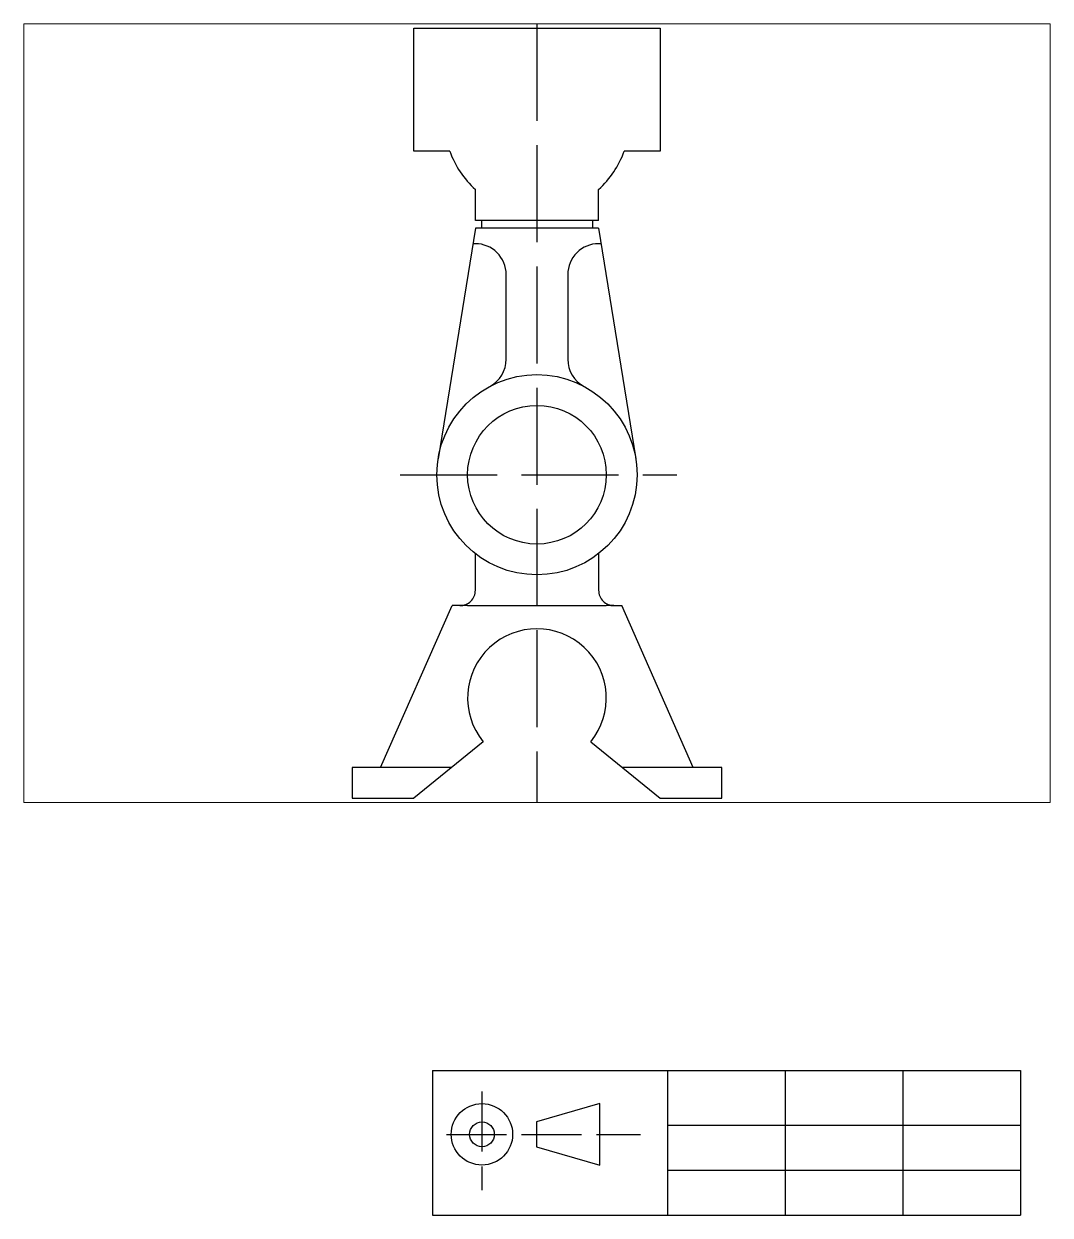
# Paper-space layout 'Layout1' of a CAD drawing. Header units: millimetres. Extents: x 1 to 207, y 2 to 240.
# The model-space entities are those that its viewports show. They can reach past a viewport. Long polylines and large blocks are cut down to what shows.
import ezdxf

# ---------------------------------------------------------------- set-up
doc = ezdxf.new("R2010")
doc.units = ezdxf.units.MM
doc.linetypes.add('ACAD_ISO02W100', pattern=[15, 12, -3])

# ---------------------------------------------------------------- blocks, each defined once
blk = doc.blocks.new('*T2')
at = {"color": 0, "linetype": 'ByBlock', "lineweight": -2, "transparency": 16777216}
for p, q in [((0, 0), (117.82, 0)), ((0, 0), (0, -29)), ((47.13, 0), (47.13, -29)), ((70.69, 0), (70.69, -29)), ((94.25, 0), (94.25, -29)), ((117.82, 0), (117.82, -29)), ((47.13, -11), (117.82, -11)), ((47.13, -20), (117.82, -20)), ((0, -29), (117.82, -29))]:
    blk.add_line(p, q, dxfattribs=at)

msp = doc.modelspace()

# ---------------------------------------------------------------- linework, layer by layer
at = {"linetype": 'ACAD_ISO02W100'}
for p, q in [((2497.54, 1812.31), (2497.54, 1545.39)), ((2453.15, 1658.48), (2542.88, 1658.48))]:
    msp.add_line(p, q, dxfattribs=at)
for p, q in [((2477.54, 1740.98), (2477.54, 1751.12)), ((2517.54, 1740.98), (2517.54, 1751.12)), ((2517.54, 1740.98), (2477.54, 1740.98)), ((2479.54, 1740.98), (2479.54, 1738.48)), ((2515.54, 1740.98), (2515.54, 1738.48)), ((2477.54, 1738.48), (2465.46, 1663.66)), ((2517.54, 1738.48), (2477.54, 1738.48)), ((2517.54, 1738.48), (2529.63, 1663.66)), ((2446.81, 1563.48), (2470.04, 1615.98)), ((2472.54, 1615.98), (2470.04, 1615.98)), ((2475.04, 1615.98), (2520.04, 1615.98)), ((2522.54, 1615.98), (2525.04, 1615.98)), ((2548.28, 1563.48), (2525.04, 1615.98)), ((2480.08, 1571.79), (2457.54, 1553.48)), ((2515.01, 1571.79), (2537.54, 1553.48)), ((2437.54, 1563.48), (2437.54, 1553.48)), ((2469.85, 1563.48), (2437.54, 1563.48)), ((2557.54, 1563.48), (2525.24, 1563.48)), ((2557.54, 1553.48), (2557.54, 1563.48)), ((2437.54, 1553.48), (2457.54, 1553.48)), ((2537.54, 1553.48), (2557.54, 1553.48))]:
    msp.add_line(p, q)
msp.add_lwpolyline([(2469.26, 1763.48), (2457.54, 1763.48), (2457.54, 1803.48), (2537.54, 1803.48), (2537.54, 1763.48), (2525.83, 1763.48)])
for points in [[(2482.25, 1687.16, 0.276984), (2487.54, 1695.98), (2487.54, 1723.48, 0.414214), (2477.54, 1733.48), (2476.74, 1733.48)], [(2518.35, 1733.48), (2517.54, 1733.48, 0.414214), (2507.54, 1723.48), (2507.54, 1695.98, 0.276984), (2512.84, 1687.16, -4)], [(2475.04, 1615.98), (2472.54, 1615.98, 0.414214), (2477.54, 1620.98), (2477.54, 1632.86)], [(2517.54, 1632.86), (2517.54, 1620.98, 0.414214), (2522.54, 1615.98), (2520.04, 1615.98)]]:
    msp.add_lwpolyline(points, format="xyb")
for radius in [32.5, 22.5]:
    msp.add_circle((2497.54, 1658.48), radius)
for centre, radius, start, end in [((2497.54, 1773.48), 30, 199.4712, 228.1897), ((2497.54, 1773.48), 30, 311.8103, 340.5288), ((2497.54, 1585.98), 22.5, 320.9061, 219.0939)]:
    msp.add_arc(centre, radius, start, end)

psp = doc.layouts.get("Layout1")

# ---------------------------------------------------------------- linework, layer by layer
at = {"linetype": 'ACAD_ISO02W100'}
for p, q in [((92.78, 26.39), (92.78, 6.62)), ((85.7, 17.8), (124.53, 17.8))]:
    psp.add_line(p, q, dxfattribs=at)
for p, q in [((116.4, 23.96), (103.72, 20.28)), ((116.4, 11.65), (116.4, 23.96)), ((103.72, 20.28), (103.72, 15.32)), ((95.26, 17.8), (95.26, 17.8)), ((103.72, 15.32), (116.4, 11.65))]:
    psp.add_line(p, q)
for radius in [6.15, 2.48]:
    psp.add_circle((92.78, 17.8), radius)

# ---------------------------------------------------------------- block references
psp.add_blockref('*T2', (82.85, 30.61))

# ---------------------------------------------------------------- viewports
at = {"layer": '0', "view_target_point": (2497.62, 1658.48)}
psp.add_viewport(center=(103.81, 162.31), size=(205.6, 156), view_center_point=(-0.07, 20), view_height=252.7372, dxfattribs=at)

doc.saveas('drawing.dxf')
